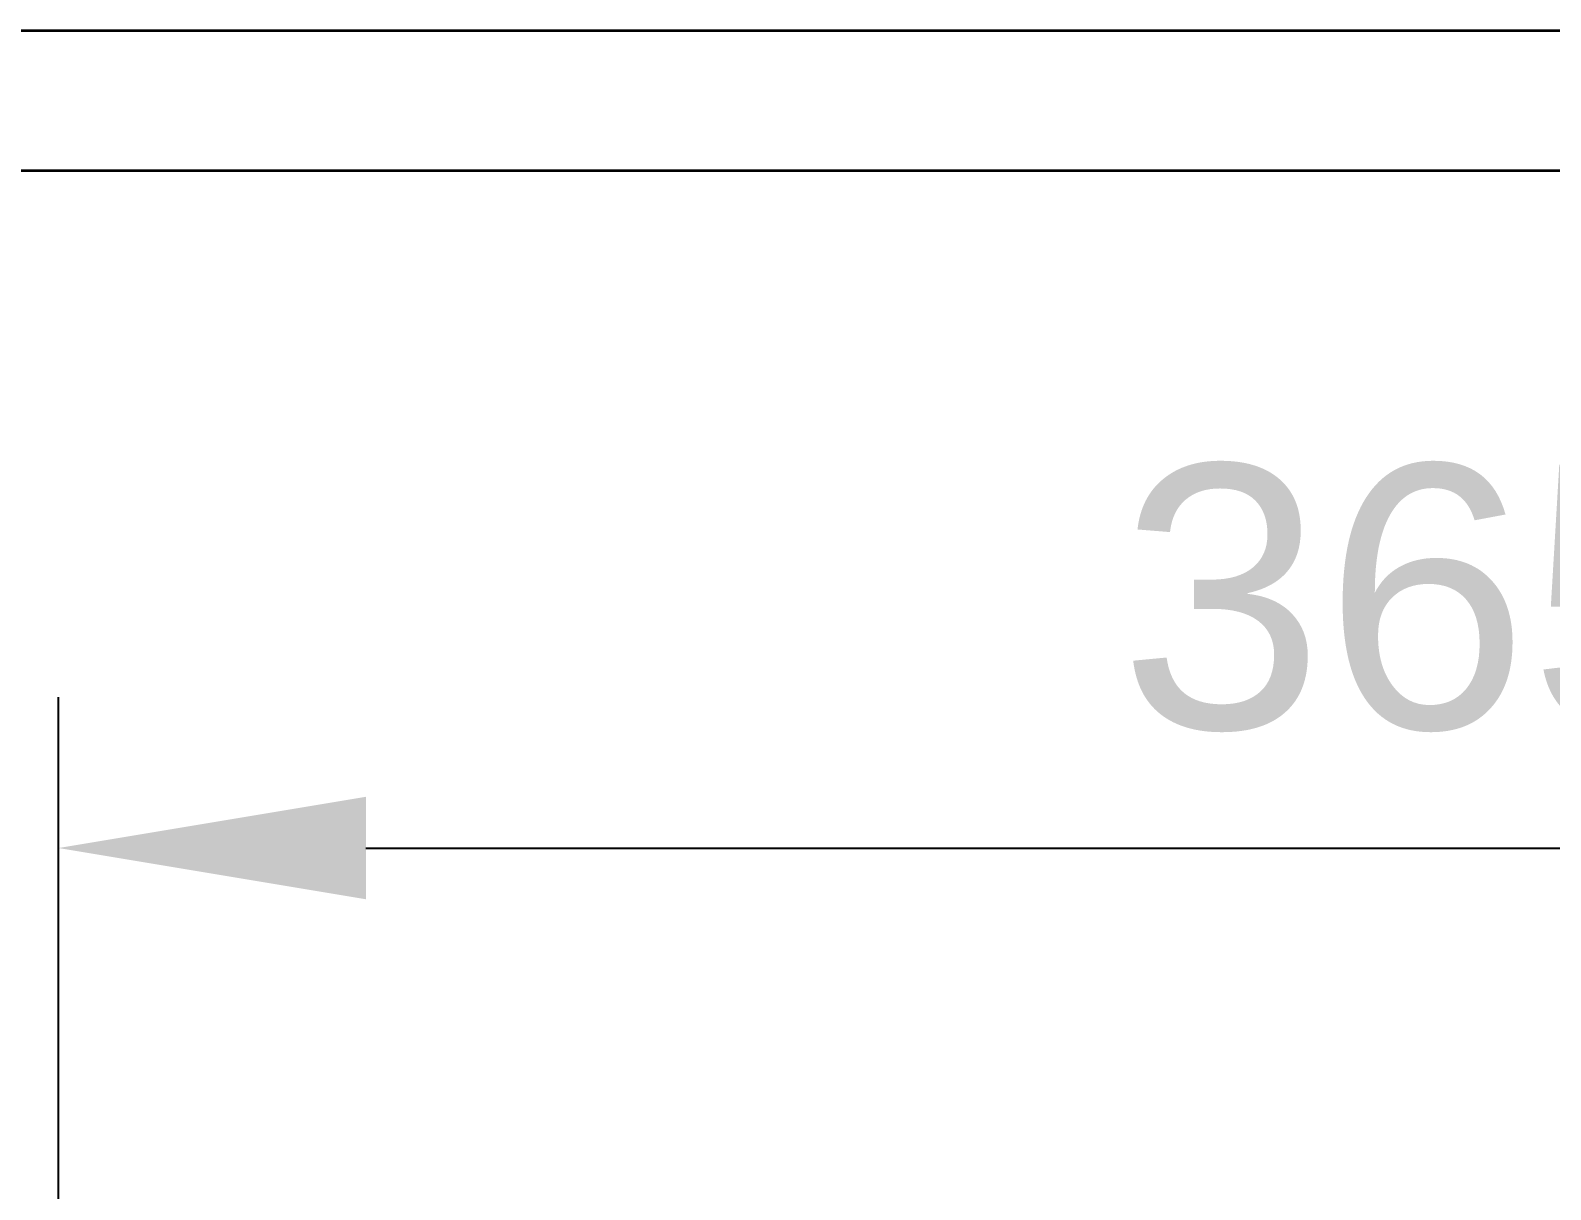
# Model space of a CAD drawing. Header units: millimetres. Extents: x 2928 to 3086, y 1537 to 1648.
# Drawn here: x 3027.52 to 3047.7, y 1632.5 to 1647.88 of the extents above; entities that cross this region are included whole.
import ezdxf

# ---------------------------------------------------------------- set-up
doc = ezdxf.new("R2010")
doc.units = ezdxf.units.MM
doc.layers.add('C00-00-00', color=7, linetype='Continuous')
doc.layers.add('标注层', color=4, linetype='Continuous', lineweight=25)
doc.styles.get("Standard").update_dxf_attribs({"font": 'arial.ttf'})
doc.dimstyles.new('ISO-25', dxfattribs={"dimtxt": 2.5, "dimasz": 2.5, "dimexe": 1.25, "dimexo": 0.625, "dimtad": 1, "dimtxsty": 'Standard', "dimcen": 2.5, "dimadec": 0, "dimazin": 0, "dimtfac": 1, "dimtmove": 0, "dimatfit": 3, "dimfxl": 0, "dimarcsym": 0})

# ---------------------------------------------------------------- blocks, each defined once
blk = doc.blocks.new('*D29')
at = {"layer": 'Defpoints', "color": 0, "transparency": 16777216}
for p in [(3044.344, 1629.169), (3022.922, 1620.132), (3044.344, 1620.132)]:
    blk.add_point(p, dxfattribs=at)
at = {"layer": '标注层', "color": 0, "lineweight": -2, "transparency": 16777216}
for p, q in [((3022.922, 1633.249), (3022.922, 1637.329)), ((3044.344, 1629.169), (3020.922, 1629.169)), ((3022.922, 1629.169), (3022.922, 1627.962)), ((3022.922, 1620.132), (3022.922, 1621.34)), ((3044.344, 1620.132), (3020.922, 1620.132)), ((3022.922, 1616.052), (3022.922, 1611.972))]:
    blk.add_line(p, q, dxfattribs=at)
at = {"layer": '标注层', "color": 0, "transparency": 16777216}
for points in [[(3022.242, 1633.249), (3023.602, 1633.249), (3022.922, 1629.169)], [(3022.242, 1616.052), (3023.602, 1616.052), (3022.922, 1620.132)]]:
    blk.add_solid(points, dxfattribs=at)
at = {"layer": '标注层', "color": 0, "transparency": 16777216, "insert": (3022.922, 1624.651), "char_height": 3.5, "attachment_point": 5}
blk.add_mtext('90', dxfattribs=at)
blk = doc.blocks.new('*D30')
at = {"layer": 'Defpoints', "color": 0, "transparency": 16777216}
for p in [(3064.214, 1637.029), (3027.894, 1620.218), (3064.214, 1619.561)]:
    blk.add_point(p, dxfattribs=at)
at = {"layer": '标注层', "color": 0, "lineweight": -2, "transparency": 16777216}
for p, q in [((3027.894, 1620.218), (3027.894, 1639.029)), ((3064.214, 1619.561), (3064.214, 1639.029)), ((3031.974, 1637.029), (3060.134, 1637.029))]:
    blk.add_line(p, q, dxfattribs=at)
at = {"layer": '标注层', "color": 0, "transparency": 16777216}
for points in [[(3031.974, 1637.709), (3031.974, 1636.349), (3027.894, 1637.029)], [(3060.134, 1637.709), (3060.134, 1636.349), (3064.214, 1637.029)]]:
    blk.add_solid(points, dxfattribs=at)
at = {"layer": '标注层', "color": 0, "transparency": 16777216, "insert": (3046.054, 1640.341), "char_height": 3.5, "attachment_point": 5}
blk.add_mtext('365', dxfattribs=at)

msp = doc.modelspace()

# ---------------------------------------------------------------- linework, layer by layer
at = {"layer": 'C00-00-00', "lineweight": 35}
msp.add_lwpolyline([(3085.7803, 1536.6587), (2928.3162, 1536.6587), (2928.3162, 1647.879), (3085.7803, 1647.879)], close=True, dxfattribs=at)
msp.add_lwpolyline([(2932.9835, 1646.0216), (3083.9229, 1646.0216), (3083.9229, 1538.5161), (2932.9835, 1538.5161)], dxfattribs=at)

# ---------------------------------------------------------------- dimensions: what is measured, and where the dimension line sits
at = {"layer": '标注层'}
dim = msp.add_linear_dim(base=(3064.2143, 1637.0292), p1=(3027.8943, 1620.2181), p2=(3064.2143, 1619.5615), text='365', dimstyle='ISO-25', override={"dimtxt": 3.5, "dimasz": 4.08, "dimexe": 2, "dimexo": 0, "dimgap": 1.524, "dimtih": 1, "dimtoh": 1, "dimlfac": 10, "dimzin": 0, "dimadec": 2, "dimtzin": 0}, dxfattribs=at)
dim.commit()
dim.dimension.update_dxf_attribs({"geometry": '*D30', "text_midpoint": (3046.0543, 1640.3414)})
dim = msp.add_linear_dim(base=(3022.9219, 1620.1319), p1=(3044.3443, 1629.1694), p2=(3044.3443, 1620.1319), angle=90, text='90', dimstyle='ISO-25', override={"dimtxt": 3.5, "dimasz": 4.08, "dimexe": 2, "dimexo": 0, "dimgap": 1.524, "dimtih": 1, "dimtoh": 1, "dimlfac": 10, "dimzin": 0, "dimadec": 2, "dimtzin": 0}, dxfattribs=at)
dim.commit()
dim.dimension.update_dxf_attribs({"geometry": '*D29', "text_midpoint": (3022.9219, 1624.6506)})

doc.saveas('drawing.dxf')
